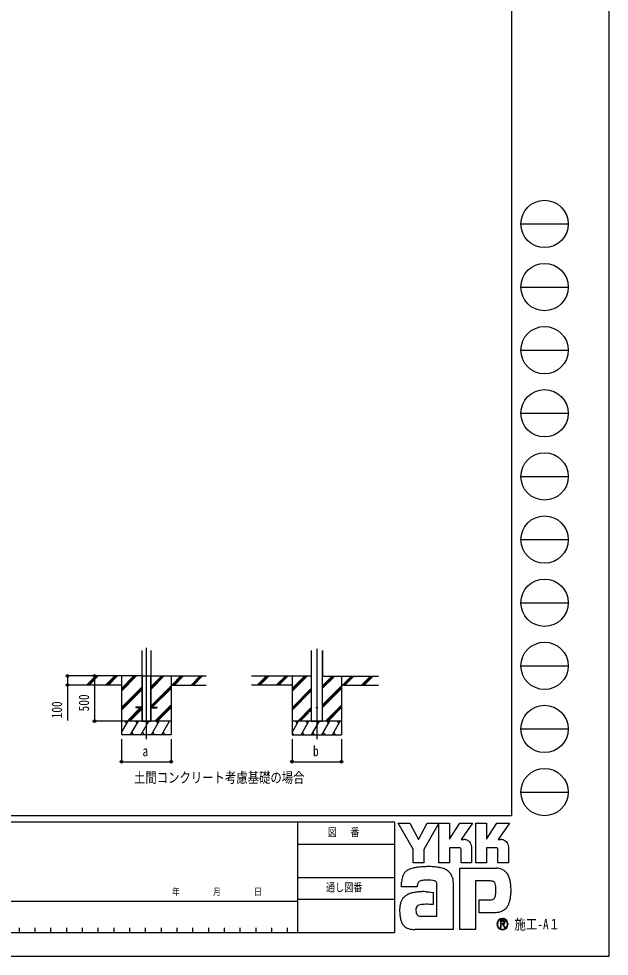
# Model space of a CAD drawing. Units: millimetres, scale not verified. Extents: x -14718 to 14718, y -10395 to 10395.
# Drawn here: x 8170 to 14718, y -10395 to 0 of the extents above; entities that cross this region are included whole.
import ezdxf
from ezdxf.enums import TextEntityAlignment as Align

# ---------------------------------------------------------------- set-up
doc = ezdxf.new("R2010")
doc.units = ezdxf.units.MM
doc.header["$LTSCALE"] = 50
for name, color, linetype in [('0-2_USER1', 3, 'Continuous'), ('0-3_YKK_12', 2, 'Continuous'), ('0-4_YKK_A1', 4, 'Continuous'), ('0-5_YKK_D', 6, 'Continuous'), ('0-6_YKK_ZWAK', 7, 'Continuous')]:
    doc.layers.add(name, color=color, linetype=linetype)
doc.styles.add('ＭＳ ゴシック', font='')
doc.styles.get('ＭＳ ゴシック').set_extended_font_data('MS Gothic')

msp = doc.modelspace()

# ---------------------------------------------------------------- linework, layer by layer
at = {"layer": '0-3_YKK_12'}
for p, q in [((9583.57, -6973.65), (9583.57, -7987.5)), ((11474.57, -6985.3), (11474.57, -7988.5))]:
    msp.add_line(p, q, dxfattribs=at)
at = {"layer": '0-4_YKK_A1'}
for p, q in [((9533.57, -7003.15), (9533.57, -7787.5)), ((9533.57, -7003.15), (9533.57, -7787.5)), ((9633.57, -7003.15), (9633.57, -7787.5)), ((9633.57, -7003.15), (9633.57, -7787.5)), ((11413.27, -7003.15), (11413.27, -7288.5)), ((11413.67, -7003.15), (11413.67, -7788.5)), ((11535.47, -7003.15), (11535.47, -7788.5)), ((11537.07, -7003.15), (11537.07, -7288.5)), ((9533.57, -7287.5), (8857.62, -7287.5)), ((8924.3, -7386.1), (9022.9, -7287.5)), ((8937.04, -7387.5), (9037.04, -7287.5)), ((8951.19, -7387.5), (9051.19, -7287.5)), ((9136.44, -7386.1), (9235.03, -7287.5)), ((9149.18, -7387.5), (9249.18, -7287.5)), ((9163.32, -7387.5), (9263.32, -7287.5)), ((9308.57, -7287.5), (9308.57, -7937.5)), ((9308.57, -7454.38), (9475.45, -7287.5)), ((9308.57, -7440.24), (9461.31, -7287.5)), ((9308.57, -7426.1), (9447.17, -7287.5)), ((9533.57, -7287.5), (9633.57, -7287.5)), ((9536.07, -7287.5), (9536.07, -7787.5)), ((9537.57, -7287.5), (9537.57, -7787.5)), ((9629.57, -7287.5), (9629.57, -7787.5)), ((9631.07, -7287.5), (9631.07, -7787.5)), ((9633.57, -7437.75), (9783.82, -7287.5)), ((9633.57, -7423.61), (9769.68, -7287.5)), ((9633.57, -7409.46), (9755.53, -7287.5)), ((9633.57, -7287.5), (10249.19, -7287.5)), ((9858.57, -7287.5), (9858.57, -7937.5)), ((9867.67, -7387.5), (9967.67, -7287.5)), ((9881.81, -7387.5), (9981.81, -7287.5)), ((9895.95, -7387.5), (9995.95, -7287.5)), ((10079.8, -7387.5), (10179.8, -7287.5)), ((10093.94, -7387.5), (10193.94, -7287.5)), ((10108.08, -7387.5), (10208.08, -7287.5)), ((11413.67, -7288.5), (10748.62, -7288.5)), ((10815.31, -7387.1), (10913.9, -7288.5)), ((10828.04, -7388.5), (10928.05, -7288.5)), ((10842.19, -7388.5), (10942.19, -7288.5)), ((11027.44, -7387.1), (11126.04, -7288.5)), ((11040.18, -7388.5), (11140.18, -7288.5)), ((11054.32, -7388.5), (11154.32, -7288.5)), ((11199.57, -7288.5), (11199.57, -7938.5)), ((11199.57, -7455.38), (11366.45, -7288.5)), ((11199.57, -7441.24), (11352.31, -7288.5)), ((11199.57, -7427.1), (11338.17, -7288.5)), ((11412.37, -7288.5), (11412.97, -7288.5)), ((11535.47, -7427.85), (11674.82, -7288.5)), ((11535.47, -7413.71), (11660.68, -7288.5)), ((11535.47, -7399.56), (11646.54, -7288.5)), ((11535.47, -7288.5), (12157.78, -7288.5)), ((11535.47, -7288.5), (11535.57, -7288.5)), ((11535.57, -7288.5), (11535.87, -7288.5)), ((11536.77, -7288.5), (11537.07, -7288.5)), ((11749.57, -7288.5), (11749.57, -7938.5)), ((11758.67, -7388.5), (11858.67, -7288.5)), ((11772.81, -7388.5), (11872.81, -7288.5)), ((11786.95, -7388.5), (11886.95, -7288.5)), ((11970.8, -7388.5), (12070.8, -7288.5)), ((11984.94, -7388.5), (12084.94, -7288.5)), ((11999.08, -7388.5), (12099.08, -7288.5)), ((9308.57, -7387.5), (8857.62, -7387.5)), ((9308.57, -7638.23), (9533.57, -7413.23)), ((9308.57, -7652.37), (9533.57, -7427.37)), ((9308.57, -7666.51), (9533.57, -7441.51)), ((9633.57, -7621.59), (9858.57, -7396.6)), ((9636.31, -7633), (9858.57, -7410.74)), ((9650.45, -7633), (9858.57, -7424.88)), ((9858.57, -7387.5), (10249.19, -7387.5)), ((11199.57, -7388.5), (10748.62, -7388.5)), ((11199.57, -7639.23), (11413.67, -7425.13)), ((11199.57, -7653.37), (11413.67, -7439.27)), ((11199.57, -7667.51), (11413.67, -7453.41)), ((11535.47, -7611.69), (11749.57, -7397.6)), ((11535.47, -7625.84), (11749.57, -7411.74)), ((11535.47, -7639.98), (11749.57, -7425.88)), ((11749.57, -7388.5), (12157.78, -7388.5)), ((9371.43, -7787.5), (9516.93, -7642)), ((9385.57, -7787.5), (9531.07, -7642)), ((9399.71, -7787.5), (9533.57, -7653.64)), ((9533.57, -7633), (9466.07, -7633)), ((9466.07, -7633), (9466.07, -7642)), ((9533.57, -7642), (9466.07, -7642)), ((9525.93, -7633), (9533.57, -7625.36)), ((9633.57, -7633), (9701.07, -7633)), ((9633.57, -7649.88), (9641.45, -7642)), ((9633.57, -7642), (9701.07, -7642)), ((9679.79, -7787.5), (9858.57, -7608.73)), ((9693.94, -7787.5), (9858.57, -7622.87)), ((9701.07, -7633), (9701.07, -7642)), ((9708.08, -7787.5), (9858.57, -7637.01)), ((11262.43, -7788.5), (11413.67, -7637.26)), ((11276.57, -7788.5), (11374.57, -7690.5)), ((11381.07, -7684), (11413.67, -7651.4)), ((11395.21, -7684), (11413.67, -7665.54)), ((11570.79, -7788.5), (11749.57, -7609.73)), ((11584.94, -7788.5), (11749.57, -7623.87)), ((11599.08, -7788.5), (11749.57, -7638.01)), ((9858.57, -7787.5), (9308.57, -7787.5)), ((9308.57, -7912.95), (9381, -7787.5)), ((9366, -7813.48), (9351, -7787.5)), ((9409.87, -7937.5), (9496.47, -7787.5)), ((9481.47, -7813.48), (9466.47, -7787.5)), ((9525.34, -7937.5), (9611.94, -7787.5)), ((9533.57, -7787.5), (9633.57, -7787.5)), ((9596.94, -7813.48), (9581.94, -7787.5)), ((9640.81, -7937.5), (9727.41, -7787.5)), ((9712.41, -7813.48), (9697.41, -7787.5)), ((9756.28, -7937.5), (9842.88, -7787.5)), ((11749.57, -7788.5), (11199.57, -7788.5)), ((11199.57, -7913.95), (11272, -7788.5)), ((11257, -7814.48), (11242, -7788.5)), ((11290.71, -7788.5), (11386.21, -7693)), ((11300.87, -7938.5), (11387.47, -7788.5)), ((11372.47, -7814.48), (11357.47, -7788.5)), ((11413.67, -7788.5), (11535.47, -7788.5)), ((11416.34, -7938.5), (11502.94, -7788.5)), ((11487.94, -7814.48), (11472.94, -7788.5)), ((11531.81, -7938.5), (11618.41, -7788.5)), ((11603.41, -7814.48), (11588.41, -7788.5)), ((11647.28, -7938.5), (11733.88, -7788.5)), ((11718.88, -7814.48), (11703.88, -7788.5)), ((9308.57, -7937.5), (9858.57, -7937.5)), ((9424.86, -7911.52), (9439.86, -7937.5)), ((9540.33, -7911.52), (9555.33, -7937.5)), ((9655.81, -7911.52), (9670.81, -7937.5)), ((9771.27, -7911.52), (9786.27, -7937.5)), ((11199.57, -7938.5), (11749.57, -7938.5)), ((11200.4, -7912.52), (11215.39, -7938.5)), ((11315.87, -7912.52), (11330.86, -7938.5)), ((11431.34, -7912.52), (11446.33, -7938.5)), ((11546.81, -7912.52), (11561.81, -7938.5)), ((11662.28, -7912.52), (11677.27, -7938.5))]:
    msp.add_line(p, q, dxfattribs=at)
for points in [[(11412.07, -7003.15), (11412.07, -7288.5), (11412.37, -7288.5)], [(11535.87, -7003.15), (11535.87, -7288.5), (11536.17, -7288.5), (11536.77, -7288.5)], [(11412.97, -7288.5), (11413.27, -7288.5), (11413.57, -7288.5), (11413.67, -7288.5)]]:
    msp.add_lwpolyline(points, dxfattribs=at)
msp.add_circle((11474.57, -7638.5), 5, dxfattribs=at)
at = {"layer": '0-5_YKK_D'}
for p, q in [((8856.62, -7287.5), (8707.57, -7287.5)), ((9008.57, -7287.5), (9008.57, -7787.5)), ((8856.62, -7387.5), (8707.57, -7387.5)), ((9307.57, -7787.5), (9007.57, -7787.5)), ((9308.57, -7987.5), (9308.57, -8238.5)), ((9858.57, -7987.5), (9858.57, -8238.5)), ((11199.57, -7988.5), (11199.57, -8238.5)), ((11749.57, -7988.5), (11749.57, -8238.5)), ((9308.57, -8237.5), (9858.57, -8237.5)), ((11199.57, -8237.5), (11749.57, -8237.5))]:
    msp.add_line(p, q, dxfattribs=at)
msp.add_lwpolyline([(8708.57, -7287.5), (8708.57, -7387.5), (8708.57, -7782.6)], dxfattribs=at)
for centre in [(8708.57, -7287.5), (9008.57, -7287.5), (8708.57, -7387.5), (9008.57, -7787.5), (9308.57, -8237.5), (9858.57, -8237.5), (11199.57, -8237.5), (11749.57, -8237.5)]:
    msp.add_circle(centre, 14.88, dxfattribs=at)
at = {"layer": '0-6_YKK_ZWAK'}
for p, q in [((13632.57, 9712.5), (13632.57, -8837.5)), ((13737.57, -2275), (14262.57, -2275)), ((13737.57, -2975), (14262.57, -2975)), ((13737.57, -3675), (14262.57, -3675)), ((13737.57, -4375), (14262.57, -4375)), ((13737.57, -5075), (14262.57, -5075)), ((13737.57, -5775), (14262.57, -5775)), ((13737.57, -6475), (14262.57, -6475)), ((13737.57, -7175), (14262.57, -7175)), ((13737.57, -7875), (14262.57, -7875)), ((13737.57, -8575), (14262.57, -8575)), ((13632.57, -8837.5), (-13667.43, -8837.5)), ((11261.32, -8907.5), (7647.57, -8907.5)), ((11261.32, -8907.5), (11261.32, -10132.5)), ((12337.57, -8907.5), (11261.32, -8907.5)), ((12337.57, -8907.5), (12337.57, -10132.5)), ((11261.32, -9152.5), (12337.57, -9152.5)), ((11261.32, -9520), (12337.57, -9520)), ((12337.57, -9765), (11261.32, -9765)), ((7647.57, -9782.5), (11261.32, -9782.5)), ((8172.57, -10080), (8172.57, -10132.5)), ((8347.57, -10080), (8347.57, -10132.5)), ((8522.57, -10080), (8522.57, -10132.5)), ((8697.57, -10080), (8697.57, -10132.5)), ((8872.57, -10080), (8872.57, -10132.5)), ((9047.57, -10080), (9047.57, -10132.5)), ((9222.57, -10080), (9222.57, -10132.5)), ((9397.57, -10080), (9397.57, -10132.5)), ((9572.57, -10080), (9572.57, -10132.5)), ((9747.57, -10080), (9747.57, -10132.5)), ((9922.57, -10080), (9922.57, -10132.5)), ((10097.57, -10080), (10097.57, -10132.5)), ((10272.57, -10080), (10272.57, -10132.5)), ((10447.57, -10080), (10447.57, -10132.5)), ((10622.57, -10080), (10622.57, -10132.5)), ((10797.57, -10080), (10797.57, -10132.5)), ((10972.57, -10080), (10972.57, -10132.5)), ((11147.57, -10080), (11147.57, -10132.5)), ((7647.57, -10132.5), (11261.32, -10132.5)), ((11261.32, -10132.5), (12337.57, -10132.5)), ((13533.36, -10093.93), (13533.36, -10093.93))]:
    msp.add_line(p, q, dxfattribs=at)
for points in [[(-14717.5, -10395), (14717.5, -10395), (14717.5, 10395), (-14717.5, 10395)], [(12376.07, -8918), (12504.91, -8918), (12601.65, -9100.35), (12698.14, -8918), (12827.07, -8918), (12661.85, -9211.97), (12661.85, -9359.47), (12544.34, -9359.47), (12544.34, -9208)]]:
    msp.add_lwpolyline(points, close=True, dxfattribs=at)
for points in [[(13056.91, -9193.13), (12945.69, -9193.13), (12945.69, -9359.34), (12827.2, -9359.34), (12827.2, -8918), (12945.69, -8918), (12945.69, -9098.55), (13062.24, -8918), (13201.44, -8918), (13076.56, -9100.74), (13080.98, -9100.74), (13085.87, -9100.74), (13090.88, -9100.74), (13095.71, -9100.74), (13100.03, -9100.74), (13103.51, -9100.74), (13105.84, -9100.74), (13106.68, -9100.74)], [(13466.29, -9193.13), (13355.19, -9193.13), (13355.19, -9359.47), (13236.64, -9359.47), (13236.64, -8918), (13355.19, -8918), (13355.19, -9098.55), (13471.61, -8918), (13610.81, -8918), (13485.93, -9100.74), (13490.4, -9100.74), (13495.31, -9100.74), (13500.33, -9100.74), (13505.15, -9100.74), (13509.45, -9100.74), (13512.91, -9100.74), (13515.22, -9100.74), (13516.06, -9100.74)], [(13140.77, -9107.75), (13154.92, -9115.83), (13166.9, -9126.37), (13176.54, -9138.92), (13183.64, -9153.02), (13188.04, -9168.24), (13189.54, -9184.12), (13189.54, -9359.76), (13073.94, -9359.76), (13073.94, -9209.93)], [(13550.19, -9107.75), (13564.38, -9115.83), (13576.41, -9126.37), (13586.09, -9138.92), (13593.24, -9153.02), (13597.66, -9168.24), (13599.18, -9184.12), (13599.18, -9359.47), (13483.31, -9359.47), (13483.31, -9209.93)], [(13401.04, -9560.27), (13234.18, -9560.27), (13234.18, -10097.5), (13059.31, -10097.5), (13059.31, -9417.77), (13465.73, -9417.77)], [(12616.79, -9563.09), (12608.65, -9567.67), (12602.31, -9573.26), (12597.51, -9579.79), (12594.02, -9587.18), (12591.62, -9595.36), (12590.06, -9604.24), (12589.12, -9613.76), (12588.55, -9623.84), (12413.61, -9624.26), (12414.12, -9600.33), (12415.09, -9573.45)], [(12976.98, -9517.08), (12981.95, -9537.16), (12984.76, -9558.65), (12985.65, -9581.55), (12985.65, -10097.5), (12563.43, -10097.5)], [(12683.81, -9679.35), (12716.93, -9681.53), (12742.96, -9684.45), (12759.99, -9687.18), (12766.09, -9688.81), (12766.09, -9822.65), (12746.73, -9820.61), (12725.5, -9819.46), (12703.76, -9819.02), (12682.9, -9819.08), (12664.29, -9819.47), (12649.29, -9819.98), (12639.29, -9820.43), (12635.65, -9820.62), (12620.52, -9823.39), (12607.47, -9827.72), (12596.51, -9833.64), (12587.63, -9841.19), (12580.84, -9850.39), (12576.14, -9861.27), (12573.53, -9873.85), (12573, -9888.17), (12574.67, -9903.91), (12578.01, -9916.93), (12582.82, -9927.46), (12588.89, -9935.76), (12596.01, -9942.08), (12603.97, -9946.67), (12612.56, -9949.77), (12621.56, -9951.63), (12807.42, -9951.63), (12807.42, -9607.76), (12807.47, -9600.94), (12807.12, -9594.28), (12806.24, -9587.85), (12804.75, -9581.76), (12802.52, -9576.09), (12799.45, -9570.92), (12795.43, -9566.34), (12790.36, -9562.44)], [(12790.36, -9562.44), (12779.46, -9558.16), (12762.03, -9554.53), (12739.79, -9551.86), (12714.48, -9550.43), (12687.79, -9550.54), (12661.47, -9552.49)], [(13575.5, -9465.79), (13586.9, -9480.19), (13595.45, -9494.13), (13601.41, -9506.75)], [(13460.39, -9663.49), (13460.17, -9641.21), (13459.11, -9621.14), (13456.6, -9603.52), (13452.03, -9588.57)], [(13560.97, -9873.4), (13544.82, -9885.95), (13528.01, -9895.82), (13510.64, -9903.18), (13492.85, -9908.22), (13474.77, -9911.11), (13456.52, -9912.03), (13276.76, -9912.03), (13276.76, -9770.82), (13378.13, -9770.82), (13396.82, -9770.56), (13413.25, -9768.97), (13427.35, -9764.83)], [(13561.12, -10019.09), (13561.04, -10017.04), (13560.78, -10015.06), (13560.36, -10013.17), (13559.77, -10011.36), (13559.01, -10009.64), (13558.09, -10008.03), (13557.02, -10006.53), (13555.78, -10005.14), (13554.16, -10003.71), (13552.36, -10002.46), (13550.39, -10001.4), (13548.26, -10000.52), (13545.97, -9999.84), (13543.54, -9999.35), (13540.97, -9999.05), (13538.27, -9998.95), (13511.74, -9998.95), (13511.74, -10076.99), (13519.76, -10076.99), (13519.76, -10006.91), (13538.27, -10006.91), (13540.18, -10006.97), (13541.98, -10007.16), (13543.66, -10007.47), (13545.22, -10007.9), (13546.65, -10008.45), (13547.95, -10009.11), (13549.11, -10009.89), (13550.13, -10010.78)], [(13553.26, -10019.09), (13552.77, -10022.84), (13551.43, -10025.8), (13549.41, -10028.05), (13546.91, -10029.69), (13544.1, -10030.8), (13541.17, -10031.49), (13538.29, -10031.84), (13535.65, -10031.93), (13528.71, -10031.93), (13532.21, -10037.89), (13555.13, -10077.25), (13564.3, -10077.25), (13542.2, -10039.37), (13544.27, -10038.96), (13546.24, -10038.43), (13548.12, -10037.8), (13549.88, -10037.06), (13551.54, -10036.21), (13553.08, -10035.25), (13554.49, -10034.19), (13555.78, -10033.01)]]:
    msp.add_lwpolyline(points, dxfattribs=at)
for centre in [(14000.07, -2275), (14000.07, -2975), (14000.07, -3675), (14000.07, -4375), (14000.07, -5075), (14000.07, -5775), (14000.07, -6475), (14000.07, -7175), (14000.07, -7875), (14000.07, -8575)]:
    msp.add_circle(centre, 262.5, dxfattribs=at)
for centre, radius, start, end in [((13106.86, -9188.16), 87.42, 78.26798, 90.11215), ((13108.11, -9181.8), 80.94, 66.19963, 78.22058), ((13516.23, -9188.32), 87.58, 78.27851, 90.10826), ((13517.43, -9182.18), 81.32, 66.2483, 78.23226), ((13057.53, -9209.53), 16.41, 358.57817, 92.1683), ((13466.98, -9209.45), 16.33, 358.29941, 92.43455), ((12547.26, -9548.03), 126.64, 122.60463, 137.83438), ((12564, -9575.11), 158.47, 108.37421, 122.42809), ((12590.52, -9669.42), 256.38, 100.93159, 107.35499), ((12677.19, -10089.86), 685.64, 97.86054, 101.37938), ((12717.87, -10372.53), 971.23, 94.90201, 97.9576), ((12720.64, -10395.16), 994, 91.6169, 94.94971), ((12716.79, -10234.21), 833.01, 87.51794, 91.66439), ((12727.61, -10002.22), 600.77, 81.92631, 87.59083), ((12759.56, -9783.31), 379.54, 73.67137, 82.05943), ((12806.94, -9624.71), 214.03, 60.60528, 73.9085), ((12826.34, -9586.03), 170.81, 52.17347, 59.90542), ((12843.69, -9563.57), 142.43, 43.55042, 52.14561), ((13459.09, -9604.75), 187.09, 78.73198, 87.96551), ((13464.58, -9576.69), 158.51, 69.03034, 78.69541), ((13469.69, -9563.05), 143.94, 59.39484, 68.9885), ((13472.06, -9558.9), 139.16, 50.3012, 59.3616), ((13471.19, -9559.88), 140.47, 42.05209, 50.28551), ((12732.32, -9591.6), 317.75, 171.55622, 176.72493), ((12624.64, -9575.53), 208.88, 163.48385, 171.57982), ((12570.62, -9559.51), 152.53, 152.2125, 163.4865), ((12547.28, -9547.44), 126.25, 138.03852, 152.12015), ((12662.97, -9672.7), 118.94, 102.4979, 112.84632), ((12685.98, -9771.98), 220.85, 96.37207, 102.75341), ((12853.25, -9554.33), 129.14, 34.48659, 43.50182), ((12853.31, -9554.13), 128.97, 25.58915, 34.43128), ((12841.84, -9559.51), 141.65, 17.43089, 25.54591), ((13402, -9646.04), 85.77, 77.94572, 90.63794), ((13409.45, -9611.06), 50.01, 60.20991, 77.92418), ((13401.82, -9599.84), 220.22, 14.76267, 25.00486), ((13266.76, -9636.65), 360.21, 7.9139, 14.95041), ((13414.28, -9601.97), 39.72, 39.8078, 59.75378), ((13407.49, -9607.16), 48.26, 22.65544, 39.38165), ((13062.71, -9665.52), 397.69, 355.2339, 0.29193), ((13131.85, -9656.27), 496.54, 2.54376, 8.01251), ((13054.52, -9660.34), 573.97, 357.76419, 2.60674), ((12547.25, -9844.34), 148.92, 142.04688, 153.80771), ((12542.16, -9840.7), 142.67, 130.60221, 141.94427), ((12550.56, -9850.8), 155.81, 120.60724, 130.53081), ((12567.15, -9879.01), 188.53, 112.58838, 120.58162), ((12589.48, -9932.65), 246.63, 106.61303, 112.59024), ((12624.58, -10050.65), 369.75, 99.87193, 106.59825), ((12644.25, -10161.45), 482.28, 94.78469, 99.91711), ((12653.83, -10271.7), 592.94, 90.80099, 94.81812), ((12655.28, -10353.79), 675.05, 87.57779, 90.82714), ((13411.02, -9728), 40.29, 293.91672, 314.09376), ((13405.52, -9723.15), 47.6, 314.78099, 333.92928), ((13370.17, -9705.98), 86.9, 334.00676, 347.34989), ((13273.74, -9683.65), 185.88, 347.14308, 355.40008), ((13192.02, -9676.77), 435.46, 347.15166, 352.97565), ((13076.59, -9661.76), 551.86, 352.8937, 357.82206), ((12733.47, -9882.2), 340.51, 174.55588, 182.47272), ((12631.44, -9872.43), 238.02, 164.97537, 174.56739), ((12573.6, -9857.01), 178.16, 153.89178, 164.94341), ((13444.3, -9741.85), 175.83, 311.57033, 318.66243), ((13423.95, -9724), 202.9, 318.67367, 325.29112), ((13476.26, -9762.99), 137.72, 326.23251, 339.61931), ((13346.92, -9712.91), 276.41, 339.22498, 347.31457), ((12923.74, -9879.21), 530.77, 181.90948, 187.89042), ((12700.42, -9910.62), 305.25, 187.80471, 196.36971), ((13533.46, -10038.66), 61.74, 90.09157, 179.92363), ((13533.45, -10038.55), 61.63, 44.93442, 90.08536), ((12582.52, -9945.45), 182.31, 196.3102, 208.20993), ((12531.17, -9972.78), 124.15, 208.29777, 223.35561), ((12519.59, -9982.97), 108.73, 223.64205, 239.63663), ((12529.2, -9965.48), 128.68, 239.8785, 253.65355), ((13533.08, -10038.73), 61.37, 179.86065, 225.14399), ((13533.07, -10038.46), 54.9, 134.8007, 180.12175), ((13532.85, -10038.82), 54.68, 179.75513, 225.29722), ((13533.37, -10038.74), 61.57, 224.94536, 269.98445), ((13533.23, -10038.15), 54.8, 89.86602, 135.149), ((13533.25, -10039.31), 54.62, 224.62822, 270.10973), ((13533.47, -10038.57), 55.21, 45.03108, 90.11509), ((13533.27, -10038.49), 55.44, 270.09072, 359.90926), ((13533.37, -10038.43), 61.88, 269.98802, 314.93777), ((13541.53, -10018.76), 11.73, 358.3894, 42.86139), ((13541.76, -10019.65), 19.37, 316.37674, 1.6565), ((13533.51, -10038.59), 55.2, 0.00643, 45.07115), ((13533.94, -10038.36), 61.15, 359.78949, 45.13288), ((13533.79, -10038.83), 61.3, 314.92572, 0.23508), ((12546.8, -9905.03), 191.64, 253.69102, 263.74909), ((12561.7, -9772.34), 325.16, 263.68487, 270.30455)]:
    msp.add_arc(centre, radius, start, end, dxfattribs=at)

# ---------------------------------------------------------------- texts
at = {"layer": '0-2_USER1', "style": 'ＭＳ ゴシック', "width": 0.8}
msp.add_text('土間コンクリート考慮基礎の場合', height=115.5, dxfattribs=at).set_placement((9447.5, -8506), align=Align.BOTTOM_LEFT)
at = {"layer": '0-5_YKK_D', "style": 'ＭＳ ゴシック', "width": 0.8}
for s, p in [('100', (8683.57, -7757.6)), ('500', (8983.57, -7680.3))]:
    msp.add_text(s, height=115.5, rotation=90, dxfattribs=at).set_placement(p, align=Align.BOTTOM_LEFT)
for s, p in [('a', (9541.57, -8212.5)), ('b', (11432.57, -8212.5))]:
    msp.add_text(s, height=115.5, dxfattribs=at).set_placement(p, align=Align.BOTTOM_LEFT)
at = {"layer": '0-6_YKK_ZWAK', "style": 'ＭＳ ゴシック', "width": 0.8}
for s, height, p in [('図\u3000 番', 89.81, (11596.91, -9091.25)), ('年        月        日', 76.98, (9869.67, -9741.25)), ('通し図番', 89.81, (11577.31, -9703.75)), ('施工-A１', 115.5, (13667.57, -10132.5))]:
    msp.add_text(s, height=height, dxfattribs=at).set_placement(p, align=Align.BOTTOM_LEFT)

doc.saveas('drawing.dxf')
